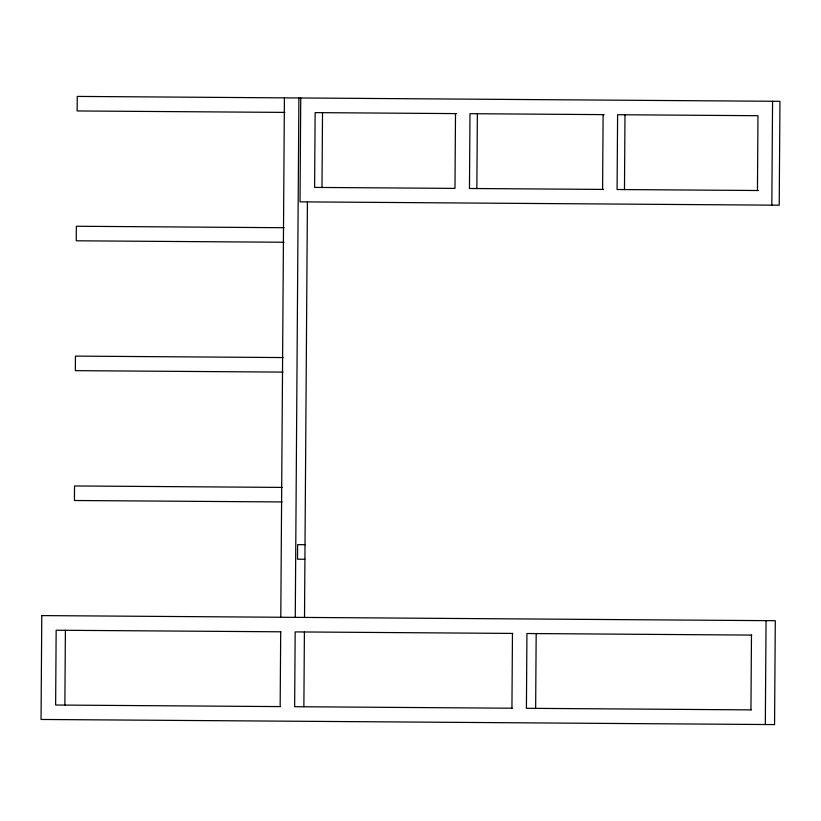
<?xml version="1.0" encoding="UTF-8"?>
<svg xmlns="http://www.w3.org/2000/svg" width="821" height="821" viewBox="0 0 821 821"><rect width="100%" height="100%" fill="white"/><g stroke="black" fill="none" stroke-linecap="round" stroke-linejoin="round"><path stroke-width="1.23" d="M64.869 705.085L65.393 630.292M280.166 706.594L280.69 631.801M280.792 617.259L284.415 97.853M295.273 617.361L298.895 97.956M300.743 97.976L300.024 201.853L779.221 205.199L779.95 101.322L77.256 96.416L77.153 110.958L284.877 112.405M303.883 706.758L304.406 631.965M304.509 617.423L307.413 201.904M321.996 187.465L322.52 112.672M455.501 113.596L454.978 188.389L314.607 187.414L315.131 112.621L456.507 113.606M476.857 188.543L477.37 113.75M511.935 708.215L512.458 633.422M535.651 708.379L536.175 633.586M602.593 189.415L603.117 114.622M624.473 189.569L624.986 114.776M750.948 709.878L751.472 635.085M757.455 190.503L757.978 115.71L617.608 114.724L617.084 189.518L758.46 190.513M765.326 724.522L766.055 620.645M771.832 205.147L772.561 101.27M604.102 114.632L469.992 113.698L469.468 188.491L603.579 189.425M284.076 227.715L76.343 226.257L76.25 240.799L283.974 242.257M283.163 357.566L75.44 356.109L75.337 370.651L283.06 372.108M282.26 487.407L74.537 485.96L74.434 500.502L282.157 501.949M305.012 544.703L297.623 544.651L297.53 559.193L304.909 559.245M280.987 631.801L56.156 630.23L55.633 705.023L280.464 706.594M512.745 633.422L295.17 631.903L294.647 706.696L512.222 708.215M751.769 635.085L526.938 633.514L526.415 708.307L751.246 709.878M41.779 615.586L41.05 719.463L774.562 724.584L775.291 620.707L41.779 615.586"/></g></svg>
